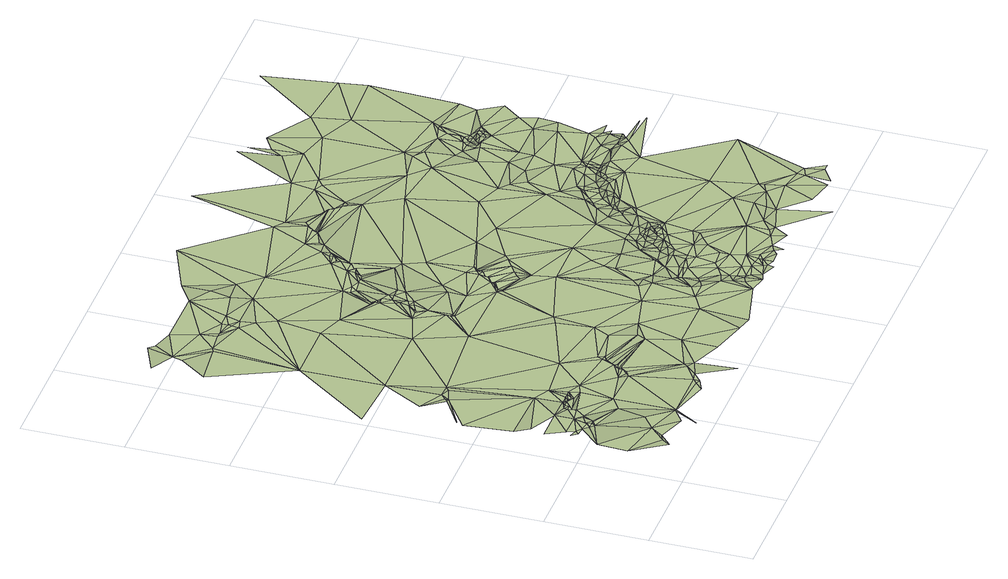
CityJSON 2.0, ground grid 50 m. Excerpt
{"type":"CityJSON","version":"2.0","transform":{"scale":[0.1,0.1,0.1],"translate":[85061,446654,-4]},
"CityObjects":{
"terrain1":{"type":"TINRelief","geometry":[{"type":"CompositeSurface","lod":"1","boundaries":[[[0,1,2]],[[3,4,2]],[[3,2,1]],[[0,5,1]],[[3,1,5]],[[4,6,7]],[[8,9,10]],[[11,4,3]],[[7,8,10]],[[11,6,4]],[[12,13,14]],[[15,14,8]],[[16,3,5]],[[15,8,7]],[[7,6,17]],[[15,7,17]],[[18,17,6]],[[19,18,6]],[[11,19,6]],[[12,14,15]],[[11,20,19]],[[21,18,19]],[[21,19,20]],[[11,3,22]],[[18,15,17]],[[21,23,18]],[[24,25,26]],[[23,15,18]],[[16,27,3]],[[24,28,25]],[[3,27,22]],[[21,29,23]],[[23,29,15]],[[30,20,11]],[[30,21,20]],[[12,24,26]],[[30,11,22]],[[12,15,31]],[[32,15,29]],[[33,34,27]],[[30,29,21]],[[31,15,32]],[[27,34,22]],[[12,31,35]],[[30,22,34]],[[36,31,32]],[[37,38,39]],[[12,35,40]],[[36,32,41]],[[36,41,31]],[[24,38,28]],[[42,35,31]],[[42,31,41]],[[32,29,43]],[[42,44,35]],[[43,29,30]],[[12,40,24]],[[44,40,35]],[[45,42,41]],[[45,44,42]],[[43,30,34]],[[45,40,44]],[[46,39,47]],[[48,41,32]],[[49,40,45]],[[45,41,50]],[[51,46,47]],[[47,39,38]],[[49,45,52]],[[49,53,40]],[[48,32,43]],[[51,47,38]],[[49,52,53]],[[45,50,52]],[[48,50,41]],[[54,24,40]],[[55,38,24]],[[56,46,51]],[[54,40,53]],[[51,38,55]],[[53,52,57]],[[52,50,58]],[[52,58,57]],[[54,53,57]],[[59,43,34]],[[60,58,50]],[[57,58,60]],[[56,61,62]],[[63,55,24]],[[60,50,48]],[[63,24,54]],[[51,55,63]],[[54,57,60]],[[64,48,43]],[[65,34,66]],[[56,51,63]],[[60,48,64]],[[65,67,34]],[[54,60,64]],[[67,59,34]],[[64,43,68]],[[59,68,43]],[[65,66,69]],[[63,54,70]],[[70,54,64]],[[65,69,67]],[[69,71,67]],[[64,68,72]],[[73,68,59]],[[74,59,67]],[[73,75,68]],[[73,59,76]],[[77,56,63]],[[74,67,71]],[[75,78,68]],[[73,76,75]],[[78,72,68]],[[79,64,72]],[[70,64,79]],[[80,76,59]],[[81,75,76]],[[82,83,61]],[[81,78,75]],[[80,59,74]],[[81,84,78]],[[81,76,80]],[[82,85,83]],[[84,72,78]],[[74,71,86]],[[87,86,71]],[[84,88,72]],[[56,89,61]],[[88,90,72]],[[91,63,70]],[[92,72,90]],[[80,74,86]],[[92,93,72]],[[79,72,93]],[[94,95,96]],[[82,96,85]],[[70,79,97]],[[98,82,61]],[[92,99,93]],[[79,93,99]],[[100,79,99]],[[97,79,100]],[[100,99,101]],[[81,102,84]],[[97,100,103]],[[100,101,103]],[[98,96,82]],[[84,102,88]],[[81,80,102]],[[88,102,90]],[[77,63,91]],[[94,96,104]],[[92,90,102]],[[77,89,56]],[[80,86,105]],[[92,102,99]],[[98,61,106]],[[107,104,96]],[[108,96,98]],[[99,109,101]],[[97,103,110]],[[103,101,109]],[[70,97,111]],[[112,105,86]],[[107,96,108]],[[80,105,102]],[[99,102,109]],[[113,61,89]],[[108,98,114]],[[115,106,61]],[[103,109,110]],[[91,70,116]],[[98,106,114]],[[113,115,61]],[[97,110,111]],[[108,114,117]],[[70,111,116]],[[112,118,105]],[[117,114,106]],[[108,117,119]],[[105,120,102]],[[77,121,89]],[[109,102,120]],[[117,106,122]],[[77,91,123]],[[117,122,124]],[[110,109,120]],[[117,124,119]],[[125,122,106]],[[110,120,111]],[[125,124,122]],[[77,126,121]],[[127,107,108]],[[113,89,121]],[[115,125,106]],[[91,116,128]],[[77,123,126]],[[129,119,124]],[[129,124,125]],[[130,91,131]],[[127,108,119]],[[123,91,130]],[[118,132,105]],[[105,132,120]],[[116,111,128]],[[127,119,129]],[[115,133,125]],[[118,134,132]],[[123,130,135]],[[130,131,136]],[[111,120,137]],[[113,133,115]],[[131,91,138]],[[123,139,126]],[[91,128,138]],[[135,130,136]],[[121,126,140]],[[126,139,141]],[[129,125,133]],[[131,142,136]],[[123,135,139]],[[128,111,137]],[[126,141,143]],[[135,136,142]],[[135,142,139]],[[141,139,144]],[[113,121,145]],[[141,144,143]],[[126,143,146]],[[144,139,147]],[[121,140,148]],[[126,146,149]],[[144,147,143]],[[121,148,150]],[[140,126,149]],[[120,132,137]],[[131,151,142]],[[127,129,152]],[[139,153,147]],[[143,147,153]],[[129,133,152]],[[121,150,145]],[[143,154,146]],[[155,139,142]],[[143,153,154]],[[113,145,133]],[[146,156,149]],[[140,149,156]],[[134,157,132]],[[154,156,146]],[[148,140,158]],[[150,148,159]],[[155,153,139]],[[159,148,158]],[[131,138,151]],[[140,160,158]],[[140,156,160]],[[159,158,161]],[[154,162,156]],[[154,153,163]],[[155,142,151]],[[160,161,158]],[[138,128,164]],[[137,132,165]],[[166,127,152]],[[160,156,167]],[[150,159,168]],[[154,163,162]],[[162,167,156]],[[160,167,161]],[[128,137,169]],[[155,163,153]],[[159,161,170]],[[171,167,162]],[[152,133,172]],[[166,173,127]],[[150,168,145]],[[157,165,132]],[[163,171,162]],[[167,170,161]],[[164,128,169]],[[159,170,168]],[[166,152,172]],[[155,151,174]],[[137,165,175]],[[155,174,163]],[[138,164,176]],[[133,145,177]],[[178,145,168]],[[138,179,151]],[[171,180,167]],[[181,170,167]],[[138,176,182]],[[166,172,173]],[[170,178,168]],[[172,133,177]],[[183,137,175]],[[138,182,184]],[[165,185,186]],[[181,178,170]],[[181,167,180]],[[169,137,183]],[[175,165,186]],[[138,184,179]],[[157,187,165]],[[188,171,163]],[[176,164,189]],[[174,151,190]],[[165,187,185]],[[191,145,178]],[[151,179,192]],[[184,182,193]],[[176,189,182]],[[179,184,193]],[[179,193,194]],[[174,195,163]],[[186,185,196]],[[181,191,178]],[[193,182,189]],[[151,192,190]],[[188,180,171]],[[183,175,197]],[[157,198,199]],[[164,169,200]],[[157,201,198]],[[164,200,189]],[[175,186,202]],[[157,199,187]],[[179,194,203]],[[204,183,197]],[[181,180,205]],[[169,183,204]],[[185,187,196]],[[177,145,206]],[[193,207,194]],[[179,203,192]],[[208,186,196]],[[209,202,186]],[[193,189,207]],[[181,205,191]],[[209,186,208]],[[197,175,210]],[[211,205,180]],[[206,145,191]],[[199,198,212]],[[210,175,202]],[[195,188,163]],[[201,212,198]],[[173,172,213]],[[194,214,203]],[[204,197,210]],[[215,192,203]],[[211,180,188]],[[196,187,216]],[[187,199,217]],[[200,207,189]],[[208,196,218]],[[219,205,211]],[[194,207,214]],[[174,190,220]],[[221,192,215]],[[215,203,214]],[[209,222,202]],[[196,216,218]],[[199,212,223]],[[219,224,205]],[[190,192,225]],[[169,204,226]],[[172,177,213]],[[221,225,192]],[[201,227,212]],[[219,211,188]],[[209,208,222]],[[187,217,216]],[[200,214,207]],[[191,205,228]],[[199,223,217]],[[228,205,224]],[[229,204,210]],[[219,228,224]],[[230,225,221]],[[201,231,227]],[[174,220,195]],[[219,188,228]],[[221,215,232]],[[233,223,212]],[[233,212,227]],[[190,225,234]],[[191,228,235]],[[230,236,225]],[[200,232,214]],[[215,214,232]],[[210,202,237]],[[202,222,237]],[[191,235,238]],[[208,218,239]],[[230,221,232]],[[226,204,229]],[[236,234,225]],[[222,208,240]],[[188,238,228]],[[230,241,236]],[[228,238,235]],[[191,238,242]],[[218,216,243]],[[241,234,236]],[[190,234,220]],[[217,243,216]],[[244,238,188]],[[245,191,242]],[[246,217,223]],[[206,191,245]],[[233,246,223]],[[200,247,232]],[[169,226,248]],[[218,243,239]],[[208,239,240]],[[233,227,249]],[[244,188,195]],[[200,169,250]],[[177,206,251]],[[244,242,238]],[[230,247,241]],[[231,249,227]],[[222,240,252]],[[210,237,253]],[[230,232,247]],[[222,252,237]],[[229,210,254]],[[246,243,217]],[[245,242,244]],[[233,249,246]],[[210,253,254]],[[206,245,255]],[[256,257,231]],[[231,258,249]],[[257,258,231]],[[206,255,259]],[[260,245,244]],[[261,239,243]],[[255,245,260]],[[240,239,262]],[[206,259,263]],[[241,247,264]],[[240,262,252]],[[169,248,250]],[[226,229,265]],[[200,250,247]],[[259,255,260]],[[266,253,237]],[[260,244,267]],[[177,251,268]],[[269,239,261]],[[251,206,263]],[[270,234,241]],[[269,262,239]],[[246,271,243]],[[249,258,272]],[[237,252,273]],[[248,226,265]],[[261,243,271]],[[257,274,258]],[[263,259,267]],[[259,260,267]],[[246,249,275]],[[229,254,265]],[[276,274,257]],[[266,254,253]],[[270,220,234]],[[272,258,277]],[[262,273,252]],[[277,258,274]],[[275,249,272]],[[266,237,278]],[[251,263,267]],[[267,244,279]],[[269,280,262]],[[246,275,271]],[[269,261,281]],[[237,273,278]],[[276,282,274]],[[275,272,277]],[[270,241,264]],[[280,273,262]],[[261,271,281]],[[277,274,283]],[[264,247,250]],[[213,177,284]],[[275,277,283]],[[251,267,279]],[[248,265,250]],[[266,285,254]],[[286,283,274]],[[282,286,274]],[[280,287,273]],[[269,288,280]],[[254,285,265]],[[289,266,278]],[[177,268,284]],[[287,278,273]],[[269,281,290]],[[275,283,291]],[[289,285,266]],[[288,287,280]],[[290,281,271]],[[251,279,268]],[[292,278,287]],[[286,291,283]],[[292,289,278]],[[269,290,288]],[[293,291,286]],[[292,287,294]],[[295,268,279]],[[294,287,288]],[[289,296,285]],[[292,297,289]],[[297,296,289]],[[244,195,298]],[[250,265,299]],[[300,285,296]],[[299,265,285]],[[264,250,301]],[[302,275,291]],[[303,271,275]],[[304,297,292]],[[304,292,294]],[[295,279,305]],[[300,296,306]],[[304,296,297]],[[300,307,285]],[[195,220,308]],[[270,264,301]],[[295,305,268]],[[309,288,290]],[[304,306,296]],[[310,294,288]],[[303,290,271]],[[300,306,311]],[[299,285,307]],[[244,298,279]],[[304,294,310]],[[304,312,306]],[[300,311,307]],[[309,313,288]],[[312,311,306]],[[314,268,305]],[[315,312,304]],[[303,275,302]],[[316,302,291]],[[315,304,317]],[[310,288,318]],[[319,311,312]],[[304,310,317]],[[313,318,288]],[[315,319,312]],[[311,320,307]],[[303,309,290]],[[314,321,268]],[[270,308,220]],[[250,299,322]],[[299,307,323]],[[284,268,321]],[[319,320,311]],[[315,317,324]],[[315,325,319]],[[315,324,325]],[[314,305,326]],[[320,327,307]],[[301,250,322]],[[314,326,328]],[[327,323,307]],[[319,329,320]],[[317,310,330]],[[316,331,302]],[[303,313,309]],[[319,325,332]],[[324,333,325]],[[324,317,330]],[[329,327,320]],[[319,332,329]],[[314,328,321]],[[333,332,325]],[[302,331,334]],[[279,298,305]],[[324,330,333]],[[335,327,329]],[[299,323,322]],[[303,302,334]],[[332,335,329]],[[303,318,313]],[[336,310,318]],[[337,323,327]],[[338,332,333]],[[336,330,310]],[[333,330,339]],[[338,335,332]],[[338,333,339]],[[335,337,327]],[[284,321,340]],[[326,305,341]],[[339,330,342]],[[338,339,342]],[[328,326,341]],[[321,343,340]],[[338,344,335]],[[337,345,323]],[[345,322,323]],[[344,337,335]],[[336,342,330]],[[270,301,346]],[[334,331,347]],[[338,342,344]],[[328,341,321]],[[303,334,347]],[[195,308,298]],[[336,344,342]],[[341,343,321]],[[348,345,337]],[[348,337,344]],[[349,340,343]],[[336,348,344]],[[350,322,345]],[[305,351,341]],[[347,331,352]],[[305,353,351]],[[354,284,340]],[[355,318,303]],[[356,345,348]],[[305,298,353]],[[336,318,355]],[[349,343,341]],[[350,345,356]],[[357,348,336]],[[303,347,358]],[[359,352,331]],[[270,346,308]],[[360,301,322]],[[350,361,322]],[[362,356,348]],[[350,356,363]],[[347,352,364]],[[362,348,365]],[[357,365,348]],[[349,341,366]],[[362,363,356]],[[341,351,366]],[[349,367,340]],[[347,364,358]],[[362,365,363]],[[350,363,368]],[[366,351,353]],[[360,346,301]],[[369,322,361]],[[355,303,358]],[[350,368,361]],[[370,363,365]],[[298,371,353]],[[368,363,370]],[[366,353,372]],[[371,372,353]],[[373,365,357]],[[298,372,371]],[[373,370,365]],[[360,322,369]],[[368,370,374]],[[375,357,336]],[[361,368,376]],[[349,366,367]],[[354,340,377]],[[376,368,374]],[[373,374,370]],[[361,376,378]],[[379,364,352]],[[366,372,367]],[[369,361,378]],[[340,367,377]],[[375,336,355]],[[380,376,374]],[[380,374,373]],[[379,358,364]],[[378,376,381]],[[380,382,376]],[[383,369,378]],[[381,376,382]],[[384,385,352]],[[380,373,386]],[[379,355,358]],[[383,378,381]],[[298,387,372]],[[360,388,346]],[[380,386,382]],[[385,379,352]],[[372,389,367]],[[298,308,387]],[[390,373,357]],[[360,369,391]],[[383,392,369]],[[393,381,382]],[[383,381,394]],[[393,382,386]],[[391,369,392]],[[373,395,386]],[[393,394,381]],[[396,308,346]],[[383,394,397]],[[398,355,379]],[[383,397,392]],[[372,387,389]],[[360,399,388]],[[393,386,400]],[[360,391,401]],[[384,402,385]],[[403,394,393]],[[391,392,404]],[[405,367,389]],[[390,357,375]],[[397,394,403]],[[388,396,346]],[[375,355,398]],[[360,401,399]],[[377,367,405]],[[404,392,397]],[[385,406,379]],[[403,393,400]],[[386,395,400]],[[398,379,406]],[[397,403,407]],[[404,397,407]],[[390,395,373]],[[403,400,408]],[[407,403,409]],[[405,389,387]],[[403,408,409]],[[387,308,396]],[[408,400,395]],[[402,410,385]],[[385,411,406]],[[412,391,404]],[[398,406,411]],[[413,408,395]],[[404,407,414]],[[415,409,408]],[[416,399,401]],[[415,408,413]],[[388,399,417]],[[418,401,391]],[[407,409,414]],[[390,413,395]],[[385,410,411]],[[415,413,419]],[[420,409,415]],[[419,413,390]],[[421,377,405]],[[422,415,419]],[[412,404,414]],[[420,414,409]],[[412,418,391]],[[423,424,410]],[[388,425,396]],[[420,415,422]],[[416,417,399]],[[418,416,401]],[[411,410,426]],[[427,419,390]],[[388,417,425]],[[422,419,427]],[[428,405,387]],[[390,375,429]],[[424,426,410]],[[420,422,430]],[[431,414,420]],[[430,422,432]],[[422,427,432]],[[375,398,433]],[[387,396,434]],[[431,420,430]],[[412,414,431]],[[427,390,435]],[[424,436,426]],[[437,438,377]],[[421,437,377]],[[430,432,439]],[[431,430,439]],[[398,411,433]],[[432,427,435]],[[439,432,440]],[[412,441,418]],[[412,431,441]],[[435,390,429]],[[432,435,440]],[[431,439,442]],[[442,439,440]],[[443,416,418]],[[428,387,434]],[[443,417,416]],[[396,425,444]],[[418,441,445]],[[441,431,445]],[[431,442,445]],[[442,440,446]],[[396,447,434]],[[411,426,433]],[[421,405,448]],[[442,446,445]],[[396,444,447]],[[429,375,433]],[[448,405,428]],[[449,425,417]],[[450,440,435]],[[451,417,443]],[[444,425,452]],[[446,440,450]],[[421,453,437]],[[435,429,454]],[[434,447,455]],[[428,434,455]],[[451,449,417]],[[453,456,437]],[[449,452,425]],[[446,457,445]],[[458,435,454]],[[450,435,458]],[[459,418,445]],[[421,460,453]],[[461,447,444]],[[443,418,459]],[[446,450,457]],[[454,429,462]],[[461,444,452]],[[461,455,447]],[[449,463,452]],[[428,455,461]],[[451,464,449]],[[463,465,452]],[[445,457,466]],[[465,467,452]],[[449,464,463]],[[421,448,460]],[[458,454,468]],[[450,458,468]],[[451,443,469]],[[467,461,452]],[[470,465,463]],[[450,468,457]],[[451,471,464]],[[468,454,462]],[[470,463,464]],[[445,466,472]],[[473,467,465]],[[470,464,474]],[[470,473,465]],[[468,462,475]],[[468,476,457]],[[459,445,472]],[[474,464,477]],[[470,474,473]],[[468,475,476]],[[462,429,478]],[[473,479,467]],[[451,469,471]],[[471,477,464]],[[479,480,467]],[[481,461,467]],[[428,461,482]],[[474,477,483]],[[484,448,428]],[[474,485,473]],[[443,459,469]],[[481,467,480]],[[474,483,485]],[[457,476,486]],[[476,475,487]],[[473,488,479]],[[466,457,486]],[[483,477,489]],[[471,489,477]],[[488,480,479]],[[490,473,485]],[[485,483,491]],[[490,488,473]],[[487,475,492]],[[491,483,489]],[[476,487,486]],[[488,493,480]],[[481,494,461]],[[490,485,491]],[[471,495,489]],[[481,480,493]],[[475,462,496]],[[497,460,448]],[[498,472,466]],[[491,489,499]],[[498,466,486]],[[487,492,486]],[[500,488,490]],[[500,493,488]],[[484,428,482]],[[490,491,499]],[[499,489,495]],[[471,501,495]],[[502,481,493]],[[500,490,499]],[[494,482,461]],[[502,494,481]],[[498,486,503]],[[500,502,493]],[[499,495,501]],[[498,504,472]],[[500,499,501]],[[459,472,505]],[[469,506,471]],[[497,448,484]],[[502,482,494]],[[471,506,501]],[[459,505,469]],[[469,505,507]],[[508,502,500]],[[508,500,501]],[[469,507,506]],[[502,509,482]],[[501,506,510]],[[508,501,510]],[[508,509,502]],[[484,482,511]],[[497,484,512]],[[511,482,509]],[[512,484,511]],[[497,512,513]]]}]}
},
"vertices":[
[245,140,29],[272,180,29],[125,300,39],[331,250,43],[138,450,36],[291,190,41],[270,530,29],[227,550,44],[198,570,44],[180,590,29],[203,560,29],[293,510,29],[290,700,47],[134,700,45],[181,610,43],[295,610,43],[427,140,42],[270,540,45],[279,550,42],[288,520,40],[296,520,44],[301,520,45],[408,310,43],[315,570,46],[396,830,46],[111,840,44],[150,770,48],[492,190,47],[99,1080,35],[346,580,31],[451,450,32],[358,660,43],[368,620,43],[430,70,45],[503,190,44],[362,680,42],[372,630,32],[105,1110,42],[272,1200,41],[249,1200,46],[406,700,42],[386,650,28],[386,660,43],[502,490,44],[383,680,46],[403,680,52],[177,1310,42],[269,1220,42],[509,650,42],[413,690,45],[474,670,28],[292,1240,47],[450,690,29],[448,700,42],[477,790,46],[335,1220,47],[294,1510,42],[474,700,43],[472,680,29],[703,480,44],[496,700,42],[293,1920,42],[2,1530,41],[362,1240,43],[564,670,42],[744,170,38],[721,140,29],[767,190,42],[670,520,47],[763,160,42],[701,810,44],[812,200,42],[764,570,46],[730,500,35],[855,250,44],[743,520,46],[730,500,46],[691,1510,43],[741,540,45],[788,630,47],[878,270,40],[751,530,45],[315,2340,46],[114,2320,39],[765,550,30],[203,2450,46],[900,230,38],[923,30,36],[769,550,48],[610,1920,40],[777,570,29],[789,1270,43],[788,590,28],[789,610,46],[250,2630,45],[111,2570,37],[214,2500,47],[802,660,47],[339,2350,43],[810,620,29],[812,630,48],[814,630,28],[1013,500,43],[819,630,41],[270,2600,52],[1060,340,41],[543,2290,38],[384,2570,44],[430,2440,45],[1026,540,48],[989,670,44],[1035,750,41],[1060,170,38],[653,2140,38],[438,2360,43],[607,2230,38],[1015,930,42],[475,2360,38],[1237,120,37],[540,2370,45],[1126,570,42],[738,1870,42],[541,2320,45],[923,1420,43],[542,2340,45],[586,2300,45],[852,1560,43],[676,2570,44],[1054,950,45],[609,2370,44],[923,1400,43],[923,1380,43],[1329,340,39],[788,2300,38],[1305,100,41],[926,1420,27],[946,1400,27],[1306,610,42],[1171,1260,43],[934,1510,43],[924,1740,43],[892,1560,47],[956,1400,31],[932,1600,50],[910,1560,43],[970,1930,42],[945,1650,52],[945,1580,52],[925,1760,44],[945,1670,43],[924,1780,25],[1102,1380,42],[761,2400,44],[970,1590,53],[968,1620,52],[1102,1470,44],[967,1690,43],[1553,160,40],[945,1760,23],[929,1780,36],[967,1740,42],[957,1760,31],[991,1690,52],[1036,1650,52],[1192,1240,40],[1418,390,40],[785,2500,42],[999,1720,43],[989,1900,27],[1373,1040,43],[1014,1880,27],[1037,1690,52],[879,2410,38],[790,2640,38],[1148,1510,43],[1462,610,40],[1197,1240,43],[969,2300,41],[1012,1900,42],[1238,1310,43],[1082,1880,43],[1055,1880,44],[1218,1270,27],[1416,660,42],[1231,1290,43],[1508,390,40],[1486,430,39],[1577,320,37],[1217,1760,43],[1329,1200,27],[1283,1440,43],[1127,1960,43],[1285,1380,43],[1243,1290,43],[1256,1310,27],[1260,1740,43],[1552,410,33],[1482,660,36],[1599,210,39],[1600,270,34],[1351,1150,43],[1643,140,39],[1531,540,35],[1276,1330,43],[1460,700,36],[1127,1920,43],[1167,2050,42],[1349,1220,27],[1568,500,25],[1553,520,29],[1531,630,33],[1129,1890,27],[1643,230,32],[1055,2750,41],[1373,1240,28],[1293,1350,27],[1639,340,25],[1649,300,25],[1581,430,26],[1136,1900,27],[1306,1640,43],[1308,1370,43],[1566,520,25],[1656,270,25],[1146,1920,43],[1306,1400,43],[1527,860,40],[1684,210,25],[1160,1930,43],[1532,810,35],[1317,1380,43],[1701,160,25],[1396,1260,43],[1673,230,25],[1335,1420,43],[1168,1940,27],[1329,1400,27],[1625,600,25],[1174,1940,27],[1645,500,28],[1641,520,28],[1339,1410,27],[1189,1960,43],[1689,370,26],[1196,1970,43],[1195,2010,43],[1735,270,25],[1440,1290,44],[1552,930,41],[1755,230,25],[1622,1040,41],[1240,2120,42],[1644,540,25],[1621,610,31],[1661,660,30],[1194,2030,43],[1775,130,27],[1779,160,28],[1773,180,26],[1214,2050,51],[1219,2050,51],[1712,390,36],[1689,520,46],[1212,2070,47],[1466,1310,43],[1645,820,39],[1669,650,26],[1237,2070,51],[1282,2210,43],[1712,480,49],[1531,1470,43],[1779,340,48],[1780,220,32],[1710,590,39],[1801,190,37],[1801,270,47],[1800,140,38],[1800,210,39],[1710,610,33],[1286,2120,51],[1711,520,50],[1778,390,51],[1847,140,50],[1823,210,48],[1370,2390,42],[1712,750,33],[1868,160,51],[1735,590,50],[1801,520,53],[1735,660,26],[1822,460,49],[1909,180,49],[1756,630,44],[1891,120,49],[1772,620,50],[1308,2150,43],[1756,680,29],[1757,660,36],[1667,2060,43],[1778,840,33],[1738,740,28],[1666,1420,43],[1977,210,50],[2022,340,52],[1800,660,50],[1381,2180,44],[1780,710,30],[1783,790,26],[1771,1890,43],[1868,500,49],[1848,660,50],[1800,750,25],[1802,700,39],[1899,520,52],[1398,2210,43],[1824,700,49],[2005,140,49],[1842,680,50],[1913,560,48],[1825,750,34],[1824,770,29],[1425,2240,43],[1845,1000,36],[1826,840,25],[1842,710,50],[1843,720,49],[1394,2200,28],[1840,790,29],[1398,2200,36],[1840,770,35],[1891,700,50],[2045,210,52],[1865,750,50],[1868,730,51],[2024,230,49],[1867,770,44],[1932,700,50],[1887,810,38],[1883,750,52],[1890,720,50],[1423,2350,40],[1576,2190,46],[1913,720,50],[1446,2260,44],[1913,770,52],[1891,840,31],[1841,1560,46],[2091,280,49],[1956,840,51],[1576,2210,23],[1933,970,28],[1597,2170,43],[2185,250,53],[1622,2140,43],[1500,2820,40],[2222,470,49],[1960,910,32],[2004,860,51],[2206,360,53],[2248,0,50],[2004,1290,39],[1978,1040,31],[1978,910,41],[1982,930,33],[2198,300,49],[2002,880,52],[1618,2180,25],[1712,2300,44],[2003,970,27],[2025,1110,33],[2002,950,34],[1644,2120,43],[1667,2140,38],[2048,950,50],[2027,970,36],[2318,610,52],[2027,990,26],[1735,2420,44],[2018,1070,26],[2320,340,49],[2072,990,48],[2068,1040,26],[2072,1020,39],[2052,1100,26],[2319,120,51],[2387,270,51],[2092,990,52],[1955,1940,42],[1981,1510,41],[1756,2280,44],[2273,1000,50],[2048,1240,37],[2094,1150,31],[2117,1040,43],[2111,1070,25],[2202,1020,51],[2048,1850,41],[2106,1140,27],[2365,390,50],[2025,1470,44],[2162,1040,51],[2072,1400,41],[2454,90,48],[2138,1080,30],[2117,1180,33],[1796,2310,44],[2362,360,55],[2138,1150,26],[2180,1060,50],[2182,1110,29],[2498,210,47],[2500,250,49],[2251,1240,35],[2204,1060,50],[2228,1180,27],[2206,1090,45],[2162,1440,36],[2199,1530,42],[2252,1330,35],[2229,1080,49],[2250,1130,25],[1981,2440,41],[2252,1110,41],[2499,90,43],[2566,140,51],[2162,1670,41],[2542,230,54],[2295,1090,51],[2139,2010,37],[2409,970,49],[2273,1130,30],[2295,1190,27],[2296,1110,45],[2678,590,53],[2111,1960,42],[2336,1090,51],[2604,140,50],[1936,2530,41],[1893,2730,52],[2295,1130,28],[2319,1130,30],[2295,1220,33],[2318,1190,27],[2296,1440,35],[2183,1780,37],[2318,1220,33],[2340,1190,28],[2160,1920,42],[2131,2400,40],[2274,1690,41],[2460,1130,26],[2291,1510,40],[2229,1760,36],[1972,2590,39],[2474,1080,51],[2157,1940,38],[1938,2690,52],[2475,1180,28],[2459,1120,32],[2519,1400,33],[2057,2640,39],[2294,1900,36],[2520,1060,50],[2287,1720,25],[2319,1700,40],[2289,1760,30],[2521,1220,36],[2297,1780,38],[2493,1110,39],[2497,1510,39],[2317,1720,20],[2384,1670,40],[2543,1260,35],[2341,1760,12],[2340,1720,17],[2541,1080,49],[2544,1110,35],[2363,1690,40],[2724,1040,50],[2338,1790,38],[2345,1810,38],[2341,1870,38],[2408,1960,38],[2365,1720,38],[2318,2320,37],[2362,1740,12],[2575,1170,29],[2563,1110,37],[2362,1780,8],[2386,1710,39],[2386,1760,9],[2384,1740,39],[2588,1110,33],[2376,1800,11],[2362,1920,39],[2408,1710,39],[2686,1060,52],[2275,2500,39],[2566,1200,34],[2410,1740,39],[2403,1780,8],[2445,1740,38],[2385,1920,43],[2607,1170,27],[2626,1200,37],[2589,1420,34],[2565,1600,40],[2584,1510,41],[2567,1800,38],[2589,1890,37],[2634,1690,38],[2612,2330,35],[2588,2470,36],[2524,2820,42]
]}
